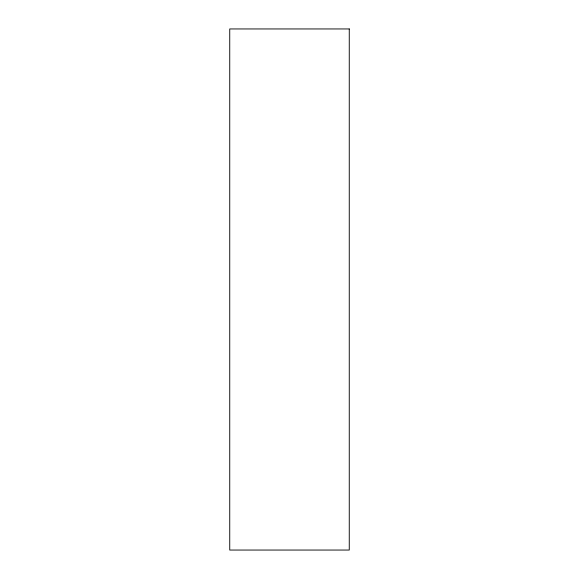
<?xml version="1.0" encoding="UTF-8"?>
<svg xmlns="http://www.w3.org/2000/svg" width="579" height="579" viewBox="0 0 579 579"><rect width="100%" height="100%" fill="white"/><g stroke="black" fill="none" stroke-linecap="round" stroke-linejoin="round"><path stroke-width="0.87" d="M349.26 28.95L229.74 28.95L229.74 550.05L349.26 550.05L349.26 28.95"/></g></svg>
